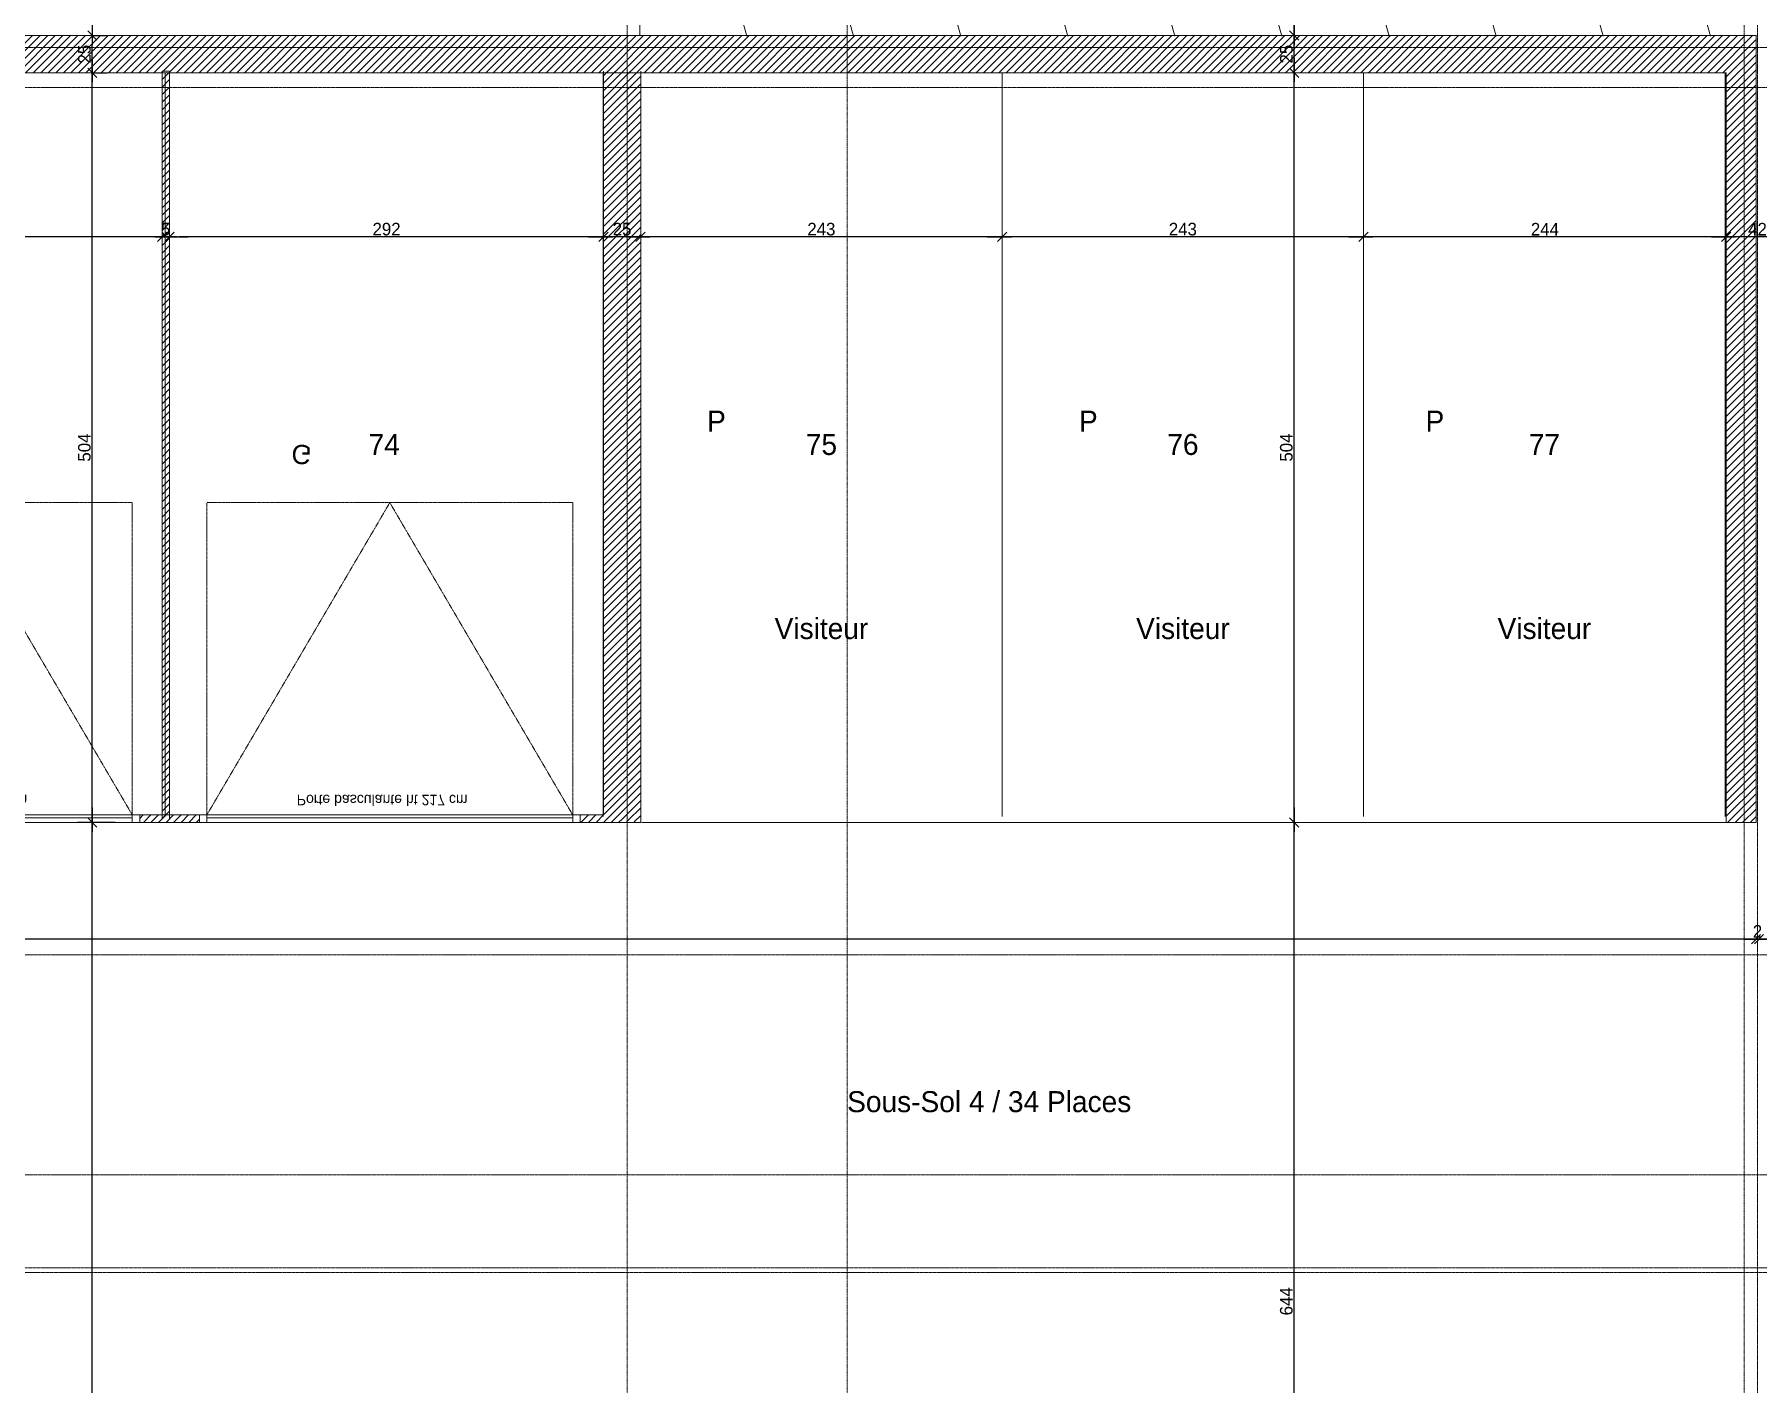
# Model space of a CAD drawing. Header units: centimetres. Extents: x -14085 to 643619, y -47998 to 35592.
# Drawn here: x -8293 to -7135, y 4003 to 4910 of the extents above; entities that cross this region are included whole.
import ezdxf

# ---------------------------------------------------------------- set-up
doc = ezdxf.new("R2010")
doc.units = ezdxf.units.CM
doc.header["$PDMODE"] = 1
doc.header["$PDSIZE"] = -2
for name, pattern in [('ISO-02', [0.75, 0.6, -0.15]), ('Style de ligne -1', [0.41664, 0.20828, -0.20836]), ('Style de ligne -11', [0.347222, 0.20828, -0.138942]), ('Style de ligne -6', [1.04164, 0.625, -0.20828, 0.06943, -0.13893]), ('VW-01', [0.41656, 0.20828, -0.20828])]:
    doc.linetypes.add(name, pattern=pattern)
doc.layers.get('0').update_dxf_attribs({"lineweight": 18, "true_color": 0x848484})
for name, color, linetype, lineweight in [('B GÈnÈral_Hatch', 7, 'Continuous', 5), ('B Général', 7, 'Continuous', 5), ('C ANNOTATIONS-cotation', 7, 'Continuous', 5), ('C ANNOTATIONS-prestations', 7, 'Continuous', 5), ('C ANNOTATIONS-texte', 7, 'Continuous', 5)]:
    doc.layers.add(name, color=color, linetype=linetype, lineweight=lineweight)
doc.layers.add('C ANNOTATIONS-axes', color=1, linetype='ISO-02', lineweight=13, true_color=0xff0000)
doc.layers.add('C ANNOTATIONS-axes horizontaux', color=1, linetype='VW-01', lineweight=13, true_color=0xff0000)
doc.styles.add('Arial', font='arial.ttf')
doc.styles.add('Eurostile', font='')
doc.styles.get('Eurostile').set_extended_font_data('Eurostile')
doc.dimstyles.new('100é', dxfattribs={"dimtxt": 8.470801, "dimasz": 6.232178, "dimexe": 10, "dimexo": 25, "dimgap": 1, "dimtad": 1, "dimdec": 1, "dimtxsty": 'Eurostile', "dimblk": 'VW_SLASH', "dimblk1": 'VW_SLASH', "dimblk2": 'VW_SLASH', "dimcen": 0, "dimdle": 10, "dimazin": 0, "dimtfac": 1, "dimtdec": 1, "dimtix": 1, "dimtmove": 0, "dimatfit": 0, "dimldrblk": 'VW_FILLEDARROW', "dimfxl": 50.8, "dimfxlon": 1, "dimfrac": 2, "dimtolj": 1, "dimarcsym": 0})
pattern_1 = [(45, (-16946.0474, 0), (2.4253472, -2.6458333), [])]

# ---------------------------------------------------------------- blocks, each defined once
blk = doc.blocks.new('Parking Spaces-3')
at = {"layer": 'B Général', "color": 7, "linetype": 'Continuous', "lineweight": 5}
for p, q in [((0, 0), (0, 500)), ((294.5, 0), (294.5, 500)), ((294.5, 0), (294.5, 500)), ((589, 0), (589, 500)), ((0, 0), (294.5, 0)), ((294.5, 0), (589, 0))]:
    blk.add_line(p, q, dxfattribs=at)
at = {"layer": 'B Général', "color": 7, "extrusion": (0, 0, -1), "char_height": 14.118, "attachment_point": 5, "text_direction": (1, 0, 0), "line_spacing_factor": 0.894142, "style": 'Eurostile'}
for s, insert in [('73', (147.25, 250)), ('74', (441.75, 250))]:
    blk.add_mtext(s, dxfattribs=dict(at, insert=insert))
blk = doc.blocks.new('Porte basculante ht200cm')
at = {"layer": 'B Général', "color": 7, "linetype": 'Style de ligne -1', "lineweight": 5}
for p, q in [((-123, -2.5), (0, -212.5)), ((0, -212.5), (123, -2.5))]:
    blk.add_line(p, q, dxfattribs=at)
at = {"layer": 'B Général', "color": 7, "linetype": 'Continuous', "lineweight": 5, "flags": 128}
for points in [[(-128, 2.5), (128, 2.5), (128, -2.5), (-128, -2.5)], [(-123, 2.5), (123, 2.5), (123, -0.5), (-123, -0.5)]]:
    blk.add_lwpolyline(points, close=True, dxfattribs=at)
at = {"layer": 'B Général', "flags": 128}
for points in [[(-128, 2.5), (-123, 2.5), (-123, -2.5), (-128, -2.5)], [(123, 2.5), (128, 2.5), (128, -2.5), (123, -2.5)]]:
    blk.add_lwpolyline(points, close=True, dxfattribs=at)
at = {"layer": 'B Général', "color": 7, "linetype": 'Style de ligne -1', "lineweight": 5, "flags": 128}
blk.add_lwpolyline([(-123, -2.5), (123, -2.5), (123, -212.5), (-123, -212.5)], close=True, dxfattribs=at)
at = {"layer": 'B Général', "insert": (-66, -238.4), "char_height": 12.9, "attachment_point": 1, "line_spacing_factor": 0.894142, "style": 'Eurostile'}
blk.add_mtext('G', dxfattribs=at)
at = {"layer": 'C ANNOTATIONS-prestations', "insert": (-62.6, -9), "char_height": 7.059, "attachment_point": 1, "line_spacing_factor": 0.894142, "style": 'Eurostile'}
blk.add_mtext('Porte basculante ht 217 cm', dxfattribs=at)
blk = doc.blocks.new('Objet Paramétrique-2')
at = {"layer": 'B Général', "color": 7, "linetype": 'Continuous', "lineweight": 5}
for p, q in [((0, 0), (0, 500)), ((243, 0), (243, 500)), ((486, 0), (486, 500)), ((729, 0), (729, 500)), ((0, 0), (729, 0))]:
    blk.add_line(p, q, dxfattribs=at)
at = {"layer": 'B Général', "color": 7, "extrusion": (0, 0, -1), "char_height": 14.12, "attachment_point": 5, "text_direction": (1, 0, 0), "line_spacing_factor": 0.894142, "style": 'Eurostile'}
for s, insert in [('75', (121.5, 250)), ('76', (364.5, 250)), ('77', (607.5, 250))]:
    blk.add_mtext(s, dxfattribs=dict(at, insert=insert))
blk = doc.blocks.new('Groupe-2-1')
at = {"layer": 'B Général', "color": 7, "linetype": 'Continuous', "lineweight": 5}
blk.add_line((9060.2, 4909.4), (9060.2, 5424.9), dxfattribs=at)
at = {"layer": 'B Général', "color": 7, "linetype": 'Continuous', "lineweight": 5, "flags": 128}
for points in [[(9132, 5425.4), (9060.3, 5167.2), (9132, 4908.9)], [(9203.8, 5425.4), (9132.2, 5167.2), (9203.8, 4908.9)], [(9275.8, 5425.4), (9204.2, 5167.2), (9275.8, 4908.9)], [(9347.8, 5425.4), (9276.2, 5167.2), (9347.8, 4908.9)], [(9419.8, 5425.4), (9348.2, 5167.2), (9419.8, 4908.9)], [(9491.8, 5425.4), (9420.2, 5167.2), (9491.8, 4908.9)], [(9563.8, 5425.4), (9492.2, 5167.2), (9563.8, 4908.9)], [(9635.8, 5425.4), (9564.2, 5167.2), (9635.8, 4908.9)], [(9707.8, 5425.4), (9636.2, 5167.2), (9707.8, 4908.9)], [(9779.8, 5425.4), (9708.2, 5167.2), (9779.8, 4908.9)]]:
    blk.add_lwpolyline(points, dxfattribs=at)
blk = doc.blocks.new('Groupe-112-1')
at = {"layer": 'B Général', "color": 1, "linetype": 'Style de ligne -11', "lineweight": 5}
blk.add_line((2145.7, -1173.9), (2145.7, 946.1), dxfattribs=at)
at = {"layer": 'B Général', "color": 1, "linetype": 'Style de ligne -11', "lineweight": 5, "flags": 128}
for points in [[(2185.7, 876.8), (2109.7, 1008.4), (2069.7, 968.4)], [(2105.7, 876.8), (2181.7, 1008.4), (2221.7, 968.4)]]:
    blk.add_lwpolyline(points, dxfattribs=at)
at = {"layer": 'B Général', "color": 1, "insert": (2119.8, 1083.5), "char_height": 30.3, "attachment_point": 1, "line_spacing_factor": 0.959385, "style": 'Arial'}
blk.add_mtext('JD', dxfattribs=at)
blk = doc.blocks.new('axes 2')
at = {"layer": 'B Général', "color": 1, "linetype": 'Style de ligne -6', "lineweight": 13}
for p, q in [((1385.672, -1173.93), (1385.672, 1361.07)), ((1533.672, -1173.93), (1533.672, 1361.07))]:
    blk.add_line(p, q, dxfattribs=at)
at = {"layer": 'B Général', "color": 1, "linetype": 'Style de ligne -6', "lineweight": 13, "flags": 128}
blk.add_lwpolyline([(2079.747, 1361.07), (2079.747, 1277.57), (2136.672, 1228.57), (2136.672, -1373.93)], dxfattribs=at)
at = {"layer": 'C ANNOTATIONS-axes horizontaux', "color": 5, "true_color": 0x0000ff}
for p, q in [((4705, 442.07), (-4705, 442.07)), ((4705, -167.93), (-4705, -167.93)), ((4705, -315.93), (-4705, -315.93))]:
    blk.add_line(p, q, dxfattribs=at)
at = {"layer": 'B Général', "color": 7}
blk.add_blockref('Groupe-112-1', (0, 0), dxfattribs=at)
blk = doc.blocks.new('VW_SLASH')
at = {"color": 0, "linetype": 'ByBlock', "lineweight": -2}
blk.add_line((1.6, 0), (-1, 0), dxfattribs=at)
at = {"color": 0, "lineweight": 20, "flags": 128}
blk.add_lwpolyline([(0.5, 0.5), (-0.5, -0.5)], dxfattribs=at)
blk = doc.blocks.new('*D364')
at = {"layer": 'C ANNOTATIONS-cotation', "color": 0, "linetype": 'Continuous', "lineweight": -2, "transparency": 16777216}
blk.add_line((-8213.3, 4774), (-8493.3, 4774), dxfattribs=at)
at = {"layer": 'Defpoints', "color": 0, "linetype": 'Continuous', "lineweight": 0, "transparency": 16777216}
for p in [(-8207.1, 4846), (-8499.6, 4835), (-8499.6, 4774)]:
    blk.add_point(p, dxfattribs=at)
at = {"layer": 'C ANNOTATIONS-cotation', "color": 0, "linetype": 'Continuous', "lineweight": -2, "transparency": 16777216, "xscale": 6.232177734375, "yscale": 6.232177734375, "zscale": 6.232177734375, "rotation": 180}
blk.add_blockref('VW_SLASH', (-8499.6, 4774), dxfattribs=at)
at = {"layer": 'C ANNOTATIONS-cotation', "color": 0, "linetype": 'Continuous', "lineweight": -2, "transparency": 16777216, "xscale": 6.232177734375, "yscale": 6.232177734375, "zscale": 6.232177734375}
blk.add_blockref('VW_SLASH', (-8207.1, 4774), dxfattribs=at)
at = {"layer": 'C ANNOTATIONS-cotation', "color": 0, "linetype": 'Continuous', "lineweight": 5, "transparency": 16777216, "insert": (-8353.3, 4779.2), "char_height": 8.47, "attachment_point": 5, "style": 'Eurostile'}
blk.add_mtext('\\A1;292', dxfattribs=at)
blk = doc.blocks.new('VW_FILLEDARROW')
at = {"linetype": 'Continuous', "lineweight": 0}
blk.add_hatch(color=0, dxfattribs=at).paths.add_polyline_path([(-1.6, 0.43), (0, 0), (-1.6, -0.43)])
at = {"color": 0, "lineweight": 5, "flags": 128}
blk.add_lwpolyline([(-1.6, 0.43), (0, 0), (-1.6, -0.43)], close=True, dxfattribs=at)
blk = doc.blocks.new('*D365')
at = {"layer": 'C ANNOTATIONS-cotation', "color": 0, "linetype": 'Continuous', "lineweight": -2, "transparency": 16777216}
for p, q in [((-8213.3, 4774), (-8219.5, 4774)), ((-8202.1, 4774), (-8207.1, 4774)), ((-8195.8, 4774), (-8189.6, 4774))]:
    blk.add_line(p, q, dxfattribs=at)
at = {"layer": 'Defpoints', "color": 0, "linetype": 'Continuous', "lineweight": 0, "transparency": 16777216}
for p in [(-8207.1, 4846), (-8202.1, 4835.2), (-8207.1, 4774)]:
    blk.add_point(p, dxfattribs=at)
at = {"layer": 'C ANNOTATIONS-cotation', "color": 0, "linetype": 'Continuous', "lineweight": -2, "transparency": 16777216, "xscale": 6.232177734375, "yscale": 6.232177734375, "zscale": 6.232177734375}
blk.add_blockref('VW_SLASH', (-8207.1, 4774), dxfattribs=at)
at = {"layer": 'C ANNOTATIONS-cotation', "color": 0, "linetype": 'Continuous', "lineweight": -2, "transparency": 16777216, "xscale": 6.232177734375, "yscale": 6.232177734375, "zscale": 6.232177734375, "rotation": 180}
blk.add_blockref('VW_SLASH', (-8202.1, 4774), dxfattribs=at)
at = {"layer": 'C ANNOTATIONS-cotation', "color": 0, "linetype": 'Continuous', "lineweight": 5, "transparency": 16777216, "insert": (-8204.6, 4779.2), "char_height": 8.47, "attachment_point": 5, "style": 'Eurostile'}
blk.add_mtext('\\A1;5', dxfattribs=at)
blk = doc.blocks.new('*D366')
at = {"layer": 'C ANNOTATIONS-cotation', "color": 0, "linetype": 'Continuous', "lineweight": -2, "transparency": 16777216}
blk.add_line((-7916.6, 4774), (-8195.8, 4774), dxfattribs=at)
at = {"layer": 'Defpoints', "color": 0, "linetype": 'Continuous', "lineweight": 0, "transparency": 16777216}
for p in [(-7910.4, 4842), (-8202.1, 4835.2), (-8202.1, 4774)]:
    blk.add_point(p, dxfattribs=at)
at = {"layer": 'C ANNOTATIONS-cotation', "color": 0, "linetype": 'Continuous', "lineweight": -2, "transparency": 16777216, "xscale": 6.232177734375, "yscale": 6.232177734375, "zscale": 6.232177734375, "rotation": 180}
blk.add_blockref('VW_SLASH', (-8202.1, 4774), dxfattribs=at)
at = {"layer": 'C ANNOTATIONS-cotation', "color": 0, "linetype": 'Continuous', "lineweight": -2, "transparency": 16777216, "xscale": 6.232177734375, "yscale": 6.232177734375, "zscale": 6.232177734375}
blk.add_blockref('VW_SLASH', (-7910.4, 4774), dxfattribs=at)
at = {"layer": 'C ANNOTATIONS-cotation', "color": 0, "linetype": 'Continuous', "lineweight": 5, "transparency": 16777216, "insert": (-8056.2, 4779.2), "char_height": 8.47, "attachment_point": 5, "style": 'Eurostile'}
blk.add_mtext('\\A1;292', dxfattribs=at)
blk = doc.blocks.new('*D367')
at = {"layer": 'C ANNOTATIONS-cotation', "color": 0, "linetype": 'Continuous', "lineweight": -2, "transparency": 16777216}
blk.add_line((-7891.6, 4774), (-7904.1, 4774), dxfattribs=at)
at = {"layer": 'Defpoints', "color": 0, "linetype": 'Continuous', "lineweight": 0, "transparency": 16777216}
for p in [(-7910.4, 4842), (-7885.4, 4810), (-7910.4, 4774)]:
    blk.add_point(p, dxfattribs=at)
at = {"layer": 'C ANNOTATIONS-cotation', "color": 0, "linetype": 'Continuous', "lineweight": -2, "transparency": 16777216, "xscale": 6.232177734375, "yscale": 6.232177734375, "zscale": 6.232177734375, "rotation": 180}
blk.add_blockref('VW_SLASH', (-7910.4, 4774), dxfattribs=at)
at = {"layer": 'C ANNOTATIONS-cotation', "color": 0, "linetype": 'Continuous', "lineweight": -2, "transparency": 16777216, "xscale": 6.232177734375, "yscale": 6.232177734375, "zscale": 6.232177734375}
blk.add_blockref('VW_SLASH', (-7885.4, 4774), dxfattribs=at)
at = {"layer": 'C ANNOTATIONS-cotation', "color": 0, "linetype": 'Continuous', "lineweight": 5, "transparency": 16777216, "insert": (-7897.9, 4779.2), "char_height": 8.47, "attachment_point": 5, "style": 'Eurostile'}
blk.add_mtext('\\A1;25', dxfattribs=at)
blk = doc.blocks.new('*D368')
at = {"layer": 'C ANNOTATIONS-cotation', "color": 0, "linetype": 'Continuous', "lineweight": -2, "transparency": 16777216}
blk.add_line((-7648.6, 4774), (-7879.1, 4774), dxfattribs=at)
at = {"layer": 'Defpoints', "color": 0, "linetype": 'Continuous', "lineweight": 0, "transparency": 16777216}
for p in [(-7642.4, 4884.4), (-7885.4, 4810), (-7885.4, 4774)]:
    blk.add_point(p, dxfattribs=at)
at = {"layer": 'C ANNOTATIONS-cotation', "color": 0, "linetype": 'Continuous', "lineweight": -2, "transparency": 16777216, "xscale": 6.232177734375, "yscale": 6.232177734375, "zscale": 6.232177734375, "rotation": 180}
blk.add_blockref('VW_SLASH', (-7885.4, 4774), dxfattribs=at)
at = {"layer": 'C ANNOTATIONS-cotation', "color": 0, "linetype": 'Continuous', "lineweight": -2, "transparency": 16777216, "xscale": 6.232177734375, "yscale": 6.232177734375, "zscale": 6.232177734375}
blk.add_blockref('VW_SLASH', (-7642.4, 4774), dxfattribs=at)
at = {"layer": 'C ANNOTATIONS-cotation', "color": 0, "linetype": 'Continuous', "lineweight": 5, "transparency": 16777216, "insert": (-7763.9, 4779.2), "char_height": 8.47, "attachment_point": 5, "style": 'Eurostile'}
blk.add_mtext('\\A1;243', dxfattribs=at)
blk = doc.blocks.new('*D369')
at = {"layer": 'C ANNOTATIONS-cotation', "color": 0, "linetype": 'Continuous', "lineweight": -2, "transparency": 16777216}
blk.add_line((-7405.6, 4774), (-7636.1, 4774), dxfattribs=at)
at = {"layer": 'Defpoints', "color": 0, "linetype": 'Continuous', "lineweight": 0, "transparency": 16777216}
for p in [(-7642.4, 4884.4), (-7399.4, 4884.4), (-7642.4, 4774)]:
    blk.add_point(p, dxfattribs=at)
at = {"layer": 'C ANNOTATIONS-cotation', "color": 0, "linetype": 'Continuous', "lineweight": -2, "transparency": 16777216, "xscale": 6.232177734375, "yscale": 6.232177734375, "zscale": 6.232177734375, "rotation": 180}
blk.add_blockref('VW_SLASH', (-7642.4, 4774), dxfattribs=at)
at = {"layer": 'C ANNOTATIONS-cotation', "color": 0, "linetype": 'Continuous', "lineweight": -2, "transparency": 16777216, "xscale": 6.232177734375, "yscale": 6.232177734375, "zscale": 6.232177734375}
blk.add_blockref('VW_SLASH', (-7399.4, 4774), dxfattribs=at)
at = {"layer": 'C ANNOTATIONS-cotation', "color": 0, "linetype": 'Continuous', "lineweight": 5, "transparency": 16777216, "insert": (-7520.9, 4779.2), "char_height": 8.47, "attachment_point": 5, "style": 'Eurostile'}
blk.add_mtext('\\A1;243', dxfattribs=at)
blk = doc.blocks.new('*D370')
at = {"layer": 'C ANNOTATIONS-cotation', "color": 0, "linetype": 'Continuous', "lineweight": -2, "transparency": 16777216}
blk.add_line((-7161.8, 4774), (-7393.1, 4774), dxfattribs=at)
at = {"layer": 'Defpoints', "color": 0, "linetype": 'Continuous', "lineweight": 0, "transparency": 16777216}
for p in [(-7399.4, 4884.4), (-7155.6, 4884.4), (-7399.4, 4774)]:
    blk.add_point(p, dxfattribs=at)
at = {"layer": 'C ANNOTATIONS-cotation', "color": 0, "linetype": 'Continuous', "lineweight": -2, "transparency": 16777216, "xscale": 6.232177734375, "yscale": 6.232177734375, "zscale": 6.232177734375, "rotation": 180}
blk.add_blockref('VW_SLASH', (-7399.4, 4774), dxfattribs=at)
at = {"layer": 'C ANNOTATIONS-cotation', "color": 0, "linetype": 'Continuous', "lineweight": -2, "transparency": 16777216, "xscale": 6.232177734375, "yscale": 6.232177734375, "zscale": 6.232177734375}
blk.add_blockref('VW_SLASH', (-7155.6, 4774), dxfattribs=at)
at = {"layer": 'C ANNOTATIONS-cotation', "color": 0, "linetype": 'Continuous', "lineweight": 5, "transparency": 16777216, "insert": (-7277.5, 4779.2), "char_height": 8.47, "attachment_point": 5, "style": 'Eurostile'}
blk.add_mtext('\\A1;244', dxfattribs=at)
blk = doc.blocks.new('*D371')
at = {"layer": 'C ANNOTATIONS-cotation', "color": 0, "linetype": 'Continuous', "lineweight": -2, "transparency": 16777216}
blk.add_line((-7119.8, 4774), (-7149.3, 4774), dxfattribs=at)
at = {"layer": 'Defpoints', "color": 0, "linetype": 'Continuous', "lineweight": 0, "transparency": 16777216}
for p in [(-7155.6, 4884.4), (-7113.6, 4856), (-7155.6, 4774)]:
    blk.add_point(p, dxfattribs=at)
at = {"layer": 'C ANNOTATIONS-cotation', "color": 0, "linetype": 'Continuous', "lineweight": -2, "transparency": 16777216, "xscale": 6.232177734375, "yscale": 6.232177734375, "zscale": 6.232177734375, "rotation": 180}
blk.add_blockref('VW_SLASH', (-7155.6, 4774), dxfattribs=at)
at = {"layer": 'C ANNOTATIONS-cotation', "color": 0, "linetype": 'Continuous', "lineweight": -2, "transparency": 16777216, "xscale": 6.232177734375, "yscale": 6.232177734375, "zscale": 6.232177734375}
blk.add_blockref('VW_SLASH', (-7113.6, 4774), dxfattribs=at)
at = {"layer": 'C ANNOTATIONS-cotation', "color": 0, "linetype": 'Continuous', "lineweight": 5, "transparency": 16777216, "insert": (-7134.6, 4779.2), "char_height": 8.47, "attachment_point": 5, "style": 'Eurostile'}
blk.add_mtext('\\A1;42', dxfattribs=at)
blk = doc.blocks.new('*D396')
at = {"layer": 'C ANNOTATIONS-cotation', "color": 0, "linetype": 'Continuous', "lineweight": -2, "transparency": 16777216}
for p, q in [((-8254, 4909.4), (-8244, 4909.4)), ((-8254, 4890.6), (-8254, 4903.2)), ((-8254, 4884.4), (-8244, 4884.4))]:
    blk.add_line(p, q, dxfattribs=at)
at = {"layer": 'Defpoints', "color": 0, "linetype": 'Continuous', "lineweight": 0, "transparency": 16777216}
for p in [(-8272, 4909.4), (-8254, 4909.4), (-8272, 4884.4)]:
    blk.add_point(p, dxfattribs=at)
at = {"layer": 'C ANNOTATIONS-cotation', "color": 0, "linetype": 'Continuous', "lineweight": -2, "transparency": 16777216, "xscale": 6.232177734375, "yscale": 6.232177734375, "zscale": 6.232177734375}
for p, rotation in [((-8254, 4909.4), 90), ((-8254, 4884.4), 270)]:
    blk.add_blockref('VW_SLASH', p, dxfattribs=dict(at, rotation=rotation))
at = {"layer": 'C ANNOTATIONS-cotation', "color": 0, "linetype": 'Continuous', "lineweight": 5, "transparency": 16777216, "insert": (-8259.3, 4896.9), "char_height": 8.47, "attachment_point": 5, "rotation": 90, "style": 'Eurostile'}
blk.add_mtext('\\A1;25', dxfattribs=at)
blk = doc.blocks.new('*D397')
at = {"layer": 'C ANNOTATIONS-cotation', "color": 0, "linetype": 'Continuous', "lineweight": -2, "transparency": 16777216}
for p, q in [((-8254, 4884.4), (-8244, 4884.4)), ((-8254, 4386.6), (-8254, 4878.2)), ((-8238.6, 4380.4), (-8264, 4380.4))]:
    blk.add_line(p, q, dxfattribs=at)
at = {"layer": 'Defpoints', "color": 0, "linetype": 'Continuous', "lineweight": 0, "transparency": 16777216}
for p in [(-8272, 4884.4), (-8254, 4884.4), (-8213.6, 4380.4)]:
    blk.add_point(p, dxfattribs=at)
at = {"layer": 'C ANNOTATIONS-cotation', "color": 0, "linetype": 'Continuous', "lineweight": -2, "transparency": 16777216, "xscale": 6.232177734375, "yscale": 6.232177734375, "zscale": 6.232177734375}
for p, rotation in [((-8254, 4884.4), 90), ((-8254, 4380.4), 270)]:
    blk.add_blockref('VW_SLASH', p, dxfattribs=dict(at, rotation=rotation))
at = {"layer": 'C ANNOTATIONS-cotation', "color": 0, "linetype": 'Continuous', "lineweight": 5, "transparency": 16777216, "insert": (-8259.3, 4632.4), "char_height": 8.47, "attachment_point": 5, "rotation": 90, "style": 'Eurostile'}
blk.add_mtext('\\A1;504', dxfattribs=at)
blk = doc.blocks.new('*D398')
at = {"layer": 'C ANNOTATIONS-cotation', "color": 0, "linetype": 'Continuous', "lineweight": -2, "transparency": 16777216}
for p, q in [((-8238.6, 4380.4), (-8264, 4380.4)), ((-8254, 2953.4), (-8254, 4374.2)), ((-8238.6, 2947.2), (-8264, 2947.2))]:
    blk.add_line(p, q, dxfattribs=at)
at = {"layer": 'Defpoints', "color": 0, "linetype": 'Continuous', "lineweight": 0, "transparency": 16777216}
for p in [(-8254, 4380.4), (-8213.6, 4380.4), (-8213.6, 2947.2)]:
    blk.add_point(p, dxfattribs=at)
at = {"layer": 'C ANNOTATIONS-cotation', "color": 0, "linetype": 'Continuous', "lineweight": -2, "transparency": 16777216, "xscale": 6.232177734375, "yscale": 6.232177734375, "zscale": 6.232177734375}
for p, rotation in [((-8254, 4380.4), 90), ((-8254, 2947.2), 270)]:
    blk.add_blockref('VW_SLASH', p, dxfattribs=dict(at, rotation=rotation))
at = {"layer": 'C ANNOTATIONS-cotation', "color": 0, "linetype": 'Continuous', "lineweight": 5, "transparency": 16777216, "insert": (-8259.3, 3663.8), "char_height": 8.47, "attachment_point": 5, "rotation": 90, "style": 'Eurostile'}
blk.add_mtext('\\A1;1433', dxfattribs=at)
blk = doc.blocks.new('*D419')
at = {"layer": 'C ANNOTATIONS-cotation', "color": 0, "linetype": 'Continuous', "lineweight": -2, "transparency": 16777216}
blk.add_line((-7446, 4915.6), (-7446, 5419.2), dxfattribs=at)
at = {"layer": 'Defpoints', "color": 0, "linetype": 'Continuous', "lineweight": 0, "transparency": 16777216}
for p in [(-7496, 5425.4), (-7446, 5425.4), (-7488.5, 4909.4)]:
    blk.add_point(p, dxfattribs=at)
at = {"layer": 'C ANNOTATIONS-cotation', "color": 0, "linetype": 'Continuous', "lineweight": -2, "transparency": 16777216, "xscale": 6.232177734375, "yscale": 6.232177734375, "zscale": 6.232177734375}
for p, rotation in [((-7446, 5425.4), 90), ((-7446, 4909.4), 270)]:
    blk.add_blockref('VW_SLASH', p, dxfattribs=dict(at, rotation=rotation))
at = {"layer": 'C ANNOTATIONS-cotation', "color": 0, "linetype": 'Continuous', "lineweight": 5, "transparency": 16777216, "insert": (-7451.3, 5167.4), "char_height": 8.47, "attachment_point": 5, "rotation": 90, "style": 'Eurostile'}
blk.add_mtext('\\A1;516', dxfattribs=at)
blk = doc.blocks.new('*D420')
at = {"layer": 'C ANNOTATIONS-cotation', "color": 0, "linetype": 'Continuous', "lineweight": -2, "transparency": 16777216}
blk.add_line((-7446, 4890.6), (-7446, 4903.2), dxfattribs=at)
at = {"layer": 'Defpoints', "color": 0, "linetype": 'Continuous', "lineweight": 0, "transparency": 16777216}
for p in [(-7488.5, 4909.4), (-7446, 4909.4), (-7474.1, 4884.4)]:
    blk.add_point(p, dxfattribs=at)
at = {"layer": 'C ANNOTATIONS-cotation', "color": 0, "linetype": 'Continuous', "lineweight": -2, "transparency": 16777216, "xscale": 6.232177734375, "yscale": 6.232177734375, "zscale": 6.232177734375}
for p, rotation in [((-7446, 4909.4), 90), ((-7446, 4884.4), 270)]:
    blk.add_blockref('VW_SLASH', p, dxfattribs=dict(at, rotation=rotation))
at = {"layer": 'C ANNOTATIONS-cotation', "color": 0, "linetype": 'Continuous', "lineweight": 5, "transparency": 16777216, "insert": (-7451.3, 4896.9), "char_height": 8.47, "attachment_point": 5, "rotation": 90, "style": 'Eurostile'}
blk.add_mtext('\\A1;25', dxfattribs=at)
blk = doc.blocks.new('*D421')
at = {"layer": 'C ANNOTATIONS-cotation', "color": 0, "linetype": 'Continuous', "lineweight": -2, "transparency": 16777216}
blk.add_line((-7446, 4386.6), (-7446, 4878.2), dxfattribs=at)
at = {"layer": 'Defpoints', "color": 0, "linetype": 'Continuous', "lineweight": 0, "transparency": 16777216}
for p in [(-7474.1, 4884.4), (-7446, 4884.4), (-7438, 4380.4)]:
    blk.add_point(p, dxfattribs=at)
at = {"layer": 'C ANNOTATIONS-cotation', "color": 0, "linetype": 'Continuous', "lineweight": -2, "transparency": 16777216, "xscale": 6.232177734375, "yscale": 6.232177734375, "zscale": 6.232177734375}
for p, rotation in [((-7446, 4884.4), 90), ((-7446, 4380.4), 270)]:
    blk.add_blockref('VW_SLASH', p, dxfattribs=dict(at, rotation=rotation))
at = {"layer": 'C ANNOTATIONS-cotation', "color": 0, "linetype": 'Continuous', "lineweight": 5, "transparency": 16777216, "insert": (-7451.3, 4632.4), "char_height": 8.47, "attachment_point": 5, "rotation": 90, "style": 'Eurostile'}
blk.add_mtext('\\A1;504', dxfattribs=at)
blk = doc.blocks.new('*D422')
at = {"layer": 'C ANNOTATIONS-cotation', "color": 0, "linetype": 'Continuous', "lineweight": -2, "transparency": 16777216}
blk.add_line((-7446, 3742.6), (-7446, 4374.2), dxfattribs=at)
at = {"layer": 'Defpoints', "color": 0, "linetype": 'Continuous', "lineweight": 0, "transparency": 16777216}
for p in [(-7446, 4380.4), (-7438, 4380.4), (-7368.5, 3736.4)]:
    blk.add_point(p, dxfattribs=at)
at = {"layer": 'C ANNOTATIONS-cotation', "color": 0, "linetype": 'Continuous', "lineweight": -2, "transparency": 16777216, "xscale": 6.232177734375, "yscale": 6.232177734375, "zscale": 6.232177734375}
for p, rotation in [((-7446, 4380.4), 90), ((-7446, 3736.4), 270)]:
    blk.add_blockref('VW_SLASH', p, dxfattribs=dict(at, rotation=rotation))
at = {"layer": 'C ANNOTATIONS-cotation', "color": 0, "linetype": 'Continuous', "lineweight": 5, "transparency": 16777216, "insert": (-7451.3, 4058.4), "char_height": 8.47, "attachment_point": 5, "rotation": 90, "style": 'Eurostile'}
blk.add_mtext('\\A1;644', dxfattribs=at)
blk = doc.blocks.new('*D441')
at = {"layer": 'C ANNOTATIONS-cotation', "color": 0, "linetype": 'Continuous', "lineweight": -2, "transparency": 16777216}
blk.add_line((-7141.8, 4301.9), (-9853.3, 4301.9), dxfattribs=at)
at = {"layer": 'Defpoints', "color": 0, "linetype": 'Continuous', "lineweight": 0, "transparency": 16777216}
for p in [(-7135.6, 4380.4), (-9859.6, 4330.5), (-9859.6, 4301.9)]:
    blk.add_point(p, dxfattribs=at)
at = {"layer": 'C ANNOTATIONS-cotation', "color": 0, "linetype": 'Continuous', "lineweight": -2, "transparency": 16777216, "xscale": 6.232177734375, "yscale": 6.232177734375, "zscale": 6.232177734375, "rotation": 180}
blk.add_blockref('VW_SLASH', (-9859.6, 4301.9), dxfattribs=at)
at = {"layer": 'C ANNOTATIONS-cotation', "color": 0, "linetype": 'Continuous', "lineweight": -2, "transparency": 16777216, "xscale": 6.232177734375, "yscale": 6.232177734375, "zscale": 6.232177734375}
blk.add_blockref('VW_SLASH', (-7135.6, 4301.9), dxfattribs=at)
at = {"layer": 'C ANNOTATIONS-cotation', "color": 0, "linetype": 'Continuous', "lineweight": 5, "transparency": 16777216, "insert": (-8497.6, 4307.1), "char_height": 8.47, "attachment_point": 5, "style": 'Eurostile'}
blk.add_mtext('\\A1;2724', dxfattribs=at)
blk = doc.blocks.new('*D442')
at = {"layer": 'C ANNOTATIONS-cotation', "color": 0, "linetype": 'Continuous', "lineweight": -2, "transparency": 16777216}
for p, q in [((-7141.8, 4301.9), (-7148, 4301.9)), ((-7133.6, 4301.9), (-7135.6, 4301.9)), ((-7127.3, 4301.9), (-7121.1, 4301.9))]:
    blk.add_line(p, q, dxfattribs=at)
at = {"layer": 'Defpoints', "color": 0, "linetype": 'Continuous', "lineweight": 0, "transparency": 16777216}
for p in [(-7135.6, 4380.4), (-7133.6, 4380.4), (-7135.6, 4301.9)]:
    blk.add_point(p, dxfattribs=at)
at = {"layer": 'C ANNOTATIONS-cotation', "color": 0, "linetype": 'Continuous', "lineweight": -2, "transparency": 16777216, "xscale": 6.232177734375, "yscale": 6.232177734375, "zscale": 6.232177734375, "rotation": 180}
blk.add_blockref('VW_SLASH', (-7133.6, 4301.9), dxfattribs=at)
at = {"layer": 'C ANNOTATIONS-cotation', "color": 0, "linetype": 'Continuous', "lineweight": -2, "transparency": 16777216, "xscale": 6.232177734375, "yscale": 6.232177734375, "zscale": 6.232177734375}
blk.add_blockref('VW_SLASH', (-7135.6, 4301.9), dxfattribs=at)
at = {"layer": 'C ANNOTATIONS-cotation', "color": 0, "linetype": 'Continuous', "lineweight": 5, "transparency": 16777216, "insert": (-7134.6, 4307.1), "char_height": 8.47, "attachment_point": 5, "style": 'Eurostile'}
blk.add_mtext('\\A1;2', dxfattribs=at)
blk = doc.blocks.new('*D443')
at = {"layer": 'C ANNOTATIONS-cotation', "color": 0, "linetype": 'Continuous', "lineweight": -2, "transparency": 16777216}
blk.add_line((-5011.8, 4301.9), (-7127.3, 4301.9), dxfattribs=at)
at = {"layer": 'Defpoints', "color": 0, "linetype": 'Continuous', "lineweight": 0, "transparency": 16777216}
for p in [(-7133.6, 4380.4), (-7133.6, 4301.9), (-5005.6, 4194.4)]:
    blk.add_point(p, dxfattribs=at)
at = {"layer": 'C ANNOTATIONS-cotation', "color": 0, "linetype": 'Continuous', "lineweight": -2, "transparency": 16777216, "xscale": 6.232177734375, "yscale": 6.232177734375, "zscale": 6.232177734375, "rotation": 180}
blk.add_blockref('VW_SLASH', (-7133.6, 4301.9), dxfattribs=at)
at = {"layer": 'C ANNOTATIONS-cotation', "color": 0, "linetype": 'Continuous', "lineweight": -2, "transparency": 16777216, "xscale": 6.232177734375, "yscale": 6.232177734375, "zscale": 6.232177734375}
blk.add_blockref('VW_SLASH', (-5005.6, 4301.9), dxfattribs=at)
at = {"layer": 'C ANNOTATIONS-cotation', "color": 0, "linetype": 'Continuous', "lineweight": 5, "transparency": 16777216, "insert": (-6069.6, 4307.1), "char_height": 8.47, "attachment_point": 5, "style": 'Eurostile'}
blk.add_mtext('\\A1;2128', dxfattribs=at)

msp = doc.modelspace()

# ---------------------------------------------------------------- hatches: boundary and pattern name
at = {"layer": 'B GÈnÈral_Hatch', "linetype": 'Continuous', "lineweight": 5}
h = msp.add_hatch(dxfattribs=at)
h.set_pattern_fill('50_BETON', style=0, pattern_type=2)
h.set_pattern_definition(pattern_1)
h.paths.add_polyline_path([(-7155.56, 4884.39), (-7135.56, 4909.39), (-9879.56, 4909.39), (-9859.56, 4884.39)])
h = msp.add_hatch(dxfattribs=at)
h.set_pattern_fill('50_BETON', style=0, pattern_type=2)
h.set_pattern_definition(pattern_1)
h.paths.add_polyline_path([(-7135.56, 4909.39), (-7155.56, 4884.39), (-7155.56, 4380.39), (-7135.56, 4380.39)])
h = msp.add_hatch(dxfattribs=at)
h.set_pattern_fill('50_BETON', style=0, pattern_type=2)
h.set_pattern_definition(pattern_1)
h.paths.add_polyline_path([(-8207.06, 4382.89), (-8202.06, 4382.89), (-8202.06, 4885.39), (-8207.06, 4885.39)])
h = msp.add_hatch(dxfattribs=at)
h.set_pattern_fill('50_BETON', style=0, pattern_type=2)
h.set_pattern_definition(pattern_1)
h.paths.add_polyline_path([(-7910.35, 4885.39), (-7910.35, 4385.39), (-7885.35, 4380.39), (-7885.35, 4885.39)])
h = msp.add_hatch(dxfattribs=at)
h.set_pattern_fill('50_BETON', style=0, pattern_type=2)
h.set_pattern_definition(pattern_1)
h.paths.add_polyline_path([(-8222.11, 4385.39), (-8222.11, 4380.39), (-8182.02, 4380.39), (-8182.02, 4385.39)])
h = msp.add_hatch(dxfattribs=at)
h.set_pattern_fill('50_BETON', style=0, pattern_type=2)
h.set_pattern_definition(pattern_1)
h.paths.add_polyline_path([(-7885.35, 4380.39), (-7910.35, 4385.39), (-7926.02, 4385.39), (-7926.02, 4380.39)])

# ---------------------------------------------------------------- linework, layer by layer
at = {"layer": 'B Général', "color": 7, "linetype": 'Continuous', "lineweight": 18}
for p, q in [((-9879.56, 4909.39), (-7135.56, 4909.39)), ((-7135.56, 4380.39), (-7135.56, 4909.39)), ((-8499.56, 4884.39), (-7155.56, 4884.39)), ((-8207.06, 4382.89), (-8207.06, 4885.39)), ((-8202.06, 4382.89), (-8202.06, 4885.39)), ((-7910.35, 4385.39), (-7910.35, 4885.39)), ((-7885.35, 4380.39), (-7885.35, 4885.39)), ((-7155.56, 4380.39), (-7155.56, 4884.39)), ((-8222.11, 4385.39), (-8182.02, 4385.39)), ((-8222.11, 4380.39), (-8182.02, 4380.39)), ((-7926.02, 4385.39), (-7910.35, 4385.39)), ((-7926.02, 4380.39), (-7885.35, 4380.39))]:
    msp.add_line(p, q, dxfattribs=at)
at = {"layer": 'B Général', "color": 7, "linetype": 'Continuous', "lineweight": 5}
for p, q in [((-9879.56, 4909.39), (-7135.56, 4909.39)), ((-7135.56, 4380.39), (-7135.56, 4909.39)), ((-8499.56, 4884.39), (-7155.56, 4884.39)), ((-8202.06, 4885.39), (-8207.06, 4885.39)), ((-8207.06, 4382.89), (-8207.06, 4885.39)), ((-8202.06, 4382.89), (-8202.06, 4885.39)), ((-7910.35, 4385.39), (-7910.35, 4885.39)), ((-7885.35, 4380.39), (-7885.35, 4885.39)), ((-7155.56, 4380.39), (-7155.56, 4884.39)), ((-8222.11, 4385.39), (-8204.56, 4385.39)), ((-8222.11, 4380.39), (-8222.11, 4385.39)), ((-8222.11, 4380.39), (-8182.02, 4380.39)), ((-8199.56, 4385.39), (-8182.02, 4385.39)), ((-8182.02, 4380.39), (-8182.02, 4385.39)), ((-7926.02, 4385.39), (-7910.35, 4385.39)), ((-7926.02, 4380.39), (-7926.02, 4385.39)), ((-7926.02, 4380.39), (-7885.35, 4380.39)), ((-7155.56, 4380.39), (-7884.56, 4380.39)), ((-7135.56, 4380.39), (-7155.56, 4380.39))]:
    msp.add_line(p, q, dxfattribs=at)
at = {"layer": 'B Général', "color": 250, "linetype": 'VW-01', "lineweight": 13, "true_color": 0x444444}
for p, q in [((-9859.56, 4874.39), (-7155.56, 4874.39)), ((-7155.56, 4874.39), (-7135.56, 4874.39)), ((-7135.56, 4874.39), (-6235.56, 4874.39))]:
    msp.add_line(p, q, dxfattribs=at)
at = {"layer": 'C ANNOTATIONS-cotation', "color": 7, "linetype": 'VW-01', "lineweight": 5, "flags": 128}
msp.add_lwpolyline([(-9859.56, 4080.89), (-5511.45, 4080.89), (-5511.45, 4077.89), (-9859.56, 4077.89)], close=True, dxfattribs=at)

# ---------------------------------------------------------------- block references
at = {"layer": 'B Général', "color": 7}
msp.add_blockref('Groupe-2-1', (-16946.05, 0), dxfattribs=at)
at = {"layer": 'B Général', "color": 7, "xscale": -1}
for name, p, rotation in [('Parking Spaces-3', (-8499.56, 4884.39), 180), ('Objet Paramétrique-2', (-7885.35, 4884.39), 180.0000000026375), ('Porte basculante ht200cm', (-8350.11, 4382.89), 180.0000000041686), ('Porte basculante ht200cm', (-8054.02, 4382.89), 180.0000000041686)]:
    msp.add_blockref(name, p, dxfattribs=dict(at, rotation=rotation))
at = {"layer": 'C ANNOTATIONS-axes', "color": 7}
msp.add_blockref('axes 2', (-9280.23, 4459.32), dxfattribs=at)

# ---------------------------------------------------------------- texts
at = {"layer": 'B Général', "char_height": 14.12, "attachment_point": 1, "line_spacing_factor": 0.894142, "style": 'Eurostile'}
for insert in [(-7840.73, 4657.26), (-7590.73, 4657.26), (-7357.73, 4657.26)]:
    msp.add_mtext('P', dxfattribs=dict(at, insert=insert))
at = {"layer": 'C ANNOTATIONS-texte', "color": 7, "char_height": 14.118, "line_spacing_factor": 0.894142, "style": 'Eurostile'}
for s, insert, width, attachment_point in [('Visiteur', (-7763.85, 4517.79), 243, 2), ('Visiteur', (-7520.85, 4517.79), 243, 2), ('Visiteur', (-7277.85, 4517.79), 243, 2), ('Sous-Sol 4 / 34 Places', (-7746.56, 4199.71), 234.5158, 1)]:
    msp.add_mtext(s, dxfattribs=dict(at, insert=insert, width=width, attachment_point=attachment_point))

# ---------------------------------------------------------------- dimensions: what is measured, and where the dimension line sits
at = {"layer": 'C ANNOTATIONS-cotation', "color": 7, "linetype": 'Continuous', "lineweight": 5}
for base, p1, p2, override, picture, middle in [((-7446.05, 5425.39), (-7488.55, 4909.39), (-7496.05, 5425.39), {"dimtxt": 8.470801, "dimdec": 0, "dimpost": '<>', "dimtxsty": 'Eurostile', "dimse1": 1, "dimse2": 1, "dimtmove": 2}, '*D419', (-7451.28, 5167.39)), ((-8254.05, 4909.39), (-8272.05, 4884.39), (-8272.05, 4909.39), {"dimtxt": 8.470801, "dimdec": 0, "dimpost": '<>', "dimtxsty": 'Eurostile', "dimtmove": 2}, '*D396', (-8259.28, 4896.89)), ((-7446.05, 4909.39), (-7474.11, 4884.39), (-7488.55, 4909.39), {"dimtxt": 8.470801, "dimdec": 0, "dimpost": '<>', "dimtxsty": 'Eurostile', "dimse1": 1, "dimse2": 1, "dimtmove": 2}, '*D420', (-7451.28, 4896.89)), ((-8254.05, 4884.39), (-8213.65, 4380.39), (-8272.05, 4884.39), {"dimtxt": 8.470801, "dimdec": 0, "dimpost": '<>', "dimtxsty": 'Eurostile', "dimtmove": 2}, '*D397', (-8259.28, 4632.39)), ((-7446.05, 4884.39), (-7438.05, 4380.39), (-7474.11, 4884.39), {"dimtxt": 8.470801, "dimdec": 0, "dimpost": '<>', "dimtxsty": 'Eurostile', "dimse1": 1, "dimse2": 1, "dimtmove": 2}, '*D421', (-7451.28, 4632.39)), ((-8254.05, 4380.39), (-8213.65, 2947.19), (-8213.65, 4380.39), {"dimtxt": 8.470801, "dimdec": 0, "dimpost": '<>', "dimtxsty": 'Eurostile', "dimtmove": 2}, '*D398', (-8259.28, 3663.79)), ((-7446.05, 4380.39), (-7368.55, 3736.39), (-7438.05, 4380.39), {"dimtxt": 8.470801, "dimdec": 0, "dimpost": '<>', "dimtxsty": 'Eurostile', "dimse1": 1, "dimse2": 1, "dimtmove": 2}, '*D422', (-7451.28, 4058.39))]:
    dim = msp.add_linear_dim(base=base, p1=p1, p2=p2, angle=270, dimstyle='100é', override=override, dxfattribs=at)
    dim.commit()
    dim.dimension.update_dxf_attribs({"geometry": picture, "text_midpoint": middle})
for base, p1, p2, picture, middle in [((-7885.35, 4774), (-7642.35, 4884.39), (-7885.35, 4810), '*D368', (-7763.85, 4779.24)), ((-7642.35, 4774), (-7399.35, 4884.39), (-7642.35, 4884.39), '*D369', (-7520.85, 4779.24)), ((-7399.35, 4774), (-7155.56, 4884.39), (-7399.35, 4884.39), '*D370', (-7277.46, 4779.24)), ((-7155.56, 4774), (-7113.56, 4856), (-7155.56, 4884.39), '*D371', (-7134.56, 4779.24)), ((-8499.56258041, 4774), (-8207.06258042, 4846.00192379), (-8499.56258041, 4835), '*D364', (-8353.31258042, 4779.23540039)), ((-8207.06, 4774), (-8202.06, 4835.2), (-8207.06, 4846), '*D365', (-8204.56, 4779.24)), ((-8202.06, 4774), (-7910.35, 4842), (-8202.06, 4835.2), '*D366', (-8056.21, 4779.24)), ((-7910.35, 4774), (-7885.35, 4810), (-7910.35, 4842), '*D367', (-7897.85, 4779.24)), ((-9859.56, 4301.87), (-7135.56, 4380.39), (-9859.56, 4330.45), '*D441', (-8497.56, 4307.1)), ((-7135.56, 4301.87), (-7133.56, 4380.39), (-7135.56, 4380.39), '*D442', (-7134.56, 4307.1)), ((-7133.56, 4301.87), (-5005.6, 4194.39), (-7133.56, 4380.39), '*D443', (-6069.58, 4307.1))]:
    dim = msp.add_linear_dim(base=base, p1=p1, p2=p2, dimstyle='100é', override={"dimtxt": 8.470801, "dimdec": 0, "dimpost": '<>', "dimtxsty": 'Eurostile', "dimse1": 1, "dimse2": 1, "dimtmove": 2}, dxfattribs=at)
    dim.commit()
    dim.dimension.update_dxf_attribs({"geometry": picture, "text_midpoint": middle})

doc.saveas('drawing.dxf')
